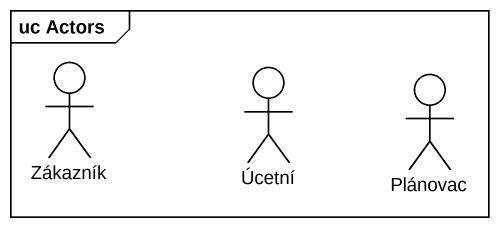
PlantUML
@startuml
mainframe uc Actors
actor Zákazník
actor Úcetní
actor Plánovac
@enduml
